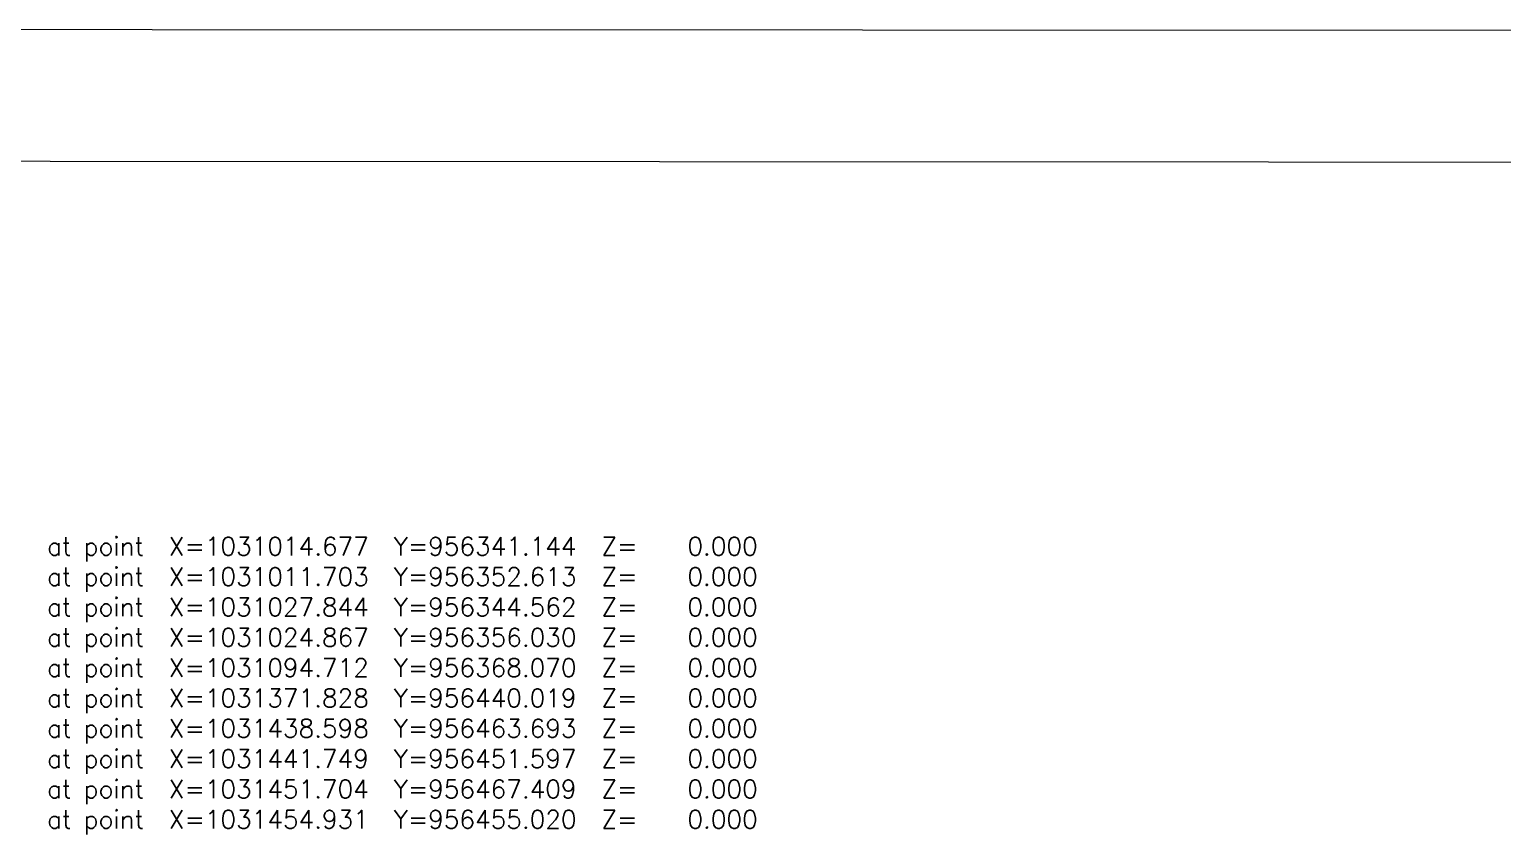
# Model space of a CAD drawing. Header units: metres. Extents: x 1080427 to 1081241, y 976768 to 977288.
# Drawn here: x 1080735.8 to 1080881.3, y 976767.8 to 976847.4 of the extents above; entities that cross this region are included whole.
import ezdxf

# ---------------------------------------------------------------- set-up
doc = ezdxf.new("R2010")
doc.units = ezdxf.units.M
doc.header["$LTSCALE"] = 25.4
doc.layers.add('BORDEPUENTE', color=4, linetype='Continuous', lineweight=15)
doc.styles.add('romans', font='romans.shx')

msp = doc.modelspace()

# ---------------------------------------------------------------- linework, layer by layer
at = {"layer": 'BORDEPUENTE'}
msp.add_lwpolyline([(1081101.806252, 976847.156036, -0.0000391965), (1081098.865438, 976847.157286), (1080677.656164, 976847.369239), (1080677.64962, 976834.369241), (1081098.858894, 976834.157288, 0.0002654403), (1081118.79147, 976834.157836, 0.0002654403)], format="xyb", dxfattribs=at)

# ---------------------------------------------------------------- texts
at = {"layer": 'Defpoints', "color": 40, "true_color": 0xf8d731, "insert": (1080725.189902, 976797.167704), "char_height": 1.8, "width": 105.48, "attachment_point": 1, "style": 'romans'}
msp.add_mtext('          at point  X=1031014.677  Y=956341.144  Z=    0.000\\P          at point  X=1031011.703  Y=956352.613  Z=    0.000\\P          at point  X=1031027.844  Y=956344.562  Z=    0.000\\P          at point  X=1031024.867  Y=956356.030  Z=    0.000\\P          at point  X=1031094.712  Y=956368.070  Z=    0.000\\P          at point  X=1031371.828  Y=956440.019  Z=    0.000\\P          at point  X=1031438.598  Y=956463.693  Z=    0.000\\P          at point  X=1031441.749  Y=956451.597  Z=    0.000\\P          at point  X=1031451.704  Y=956467.409  Z=    0.000\\P          at point  X=1031454.931  Y=956455.020  Z=    0.000', dxfattribs=at)

doc.saveas('drawing.dxf')
